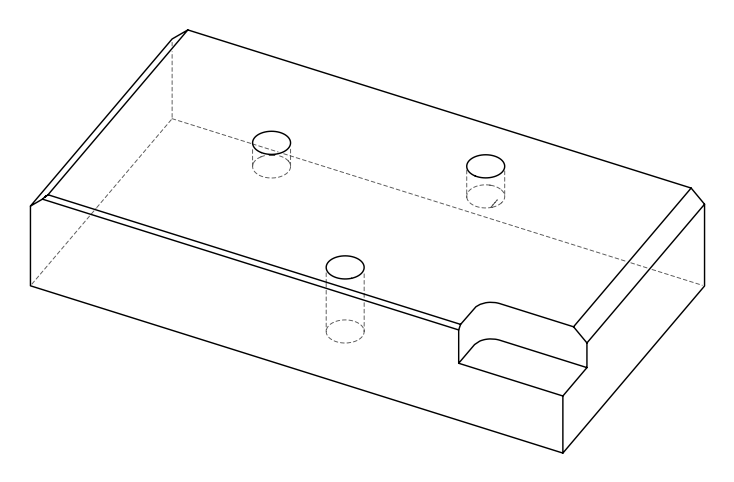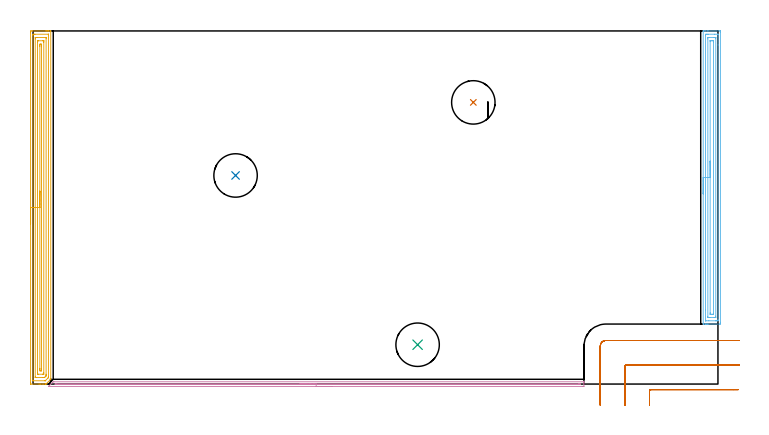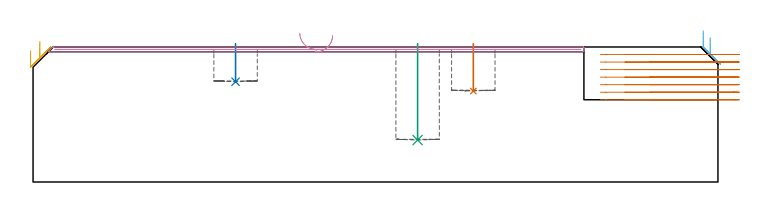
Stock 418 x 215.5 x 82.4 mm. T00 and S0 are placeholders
(PLAN: 7 operations, 2 tool changes, 25 min)
(1 INDEXABLE_INSERT_DRILL_BLIND_HOLE_FROM_SOLID | STEP1POCKET | NXT0302_024 | 0.12 min | 14649 mm3)
(2 INDEXABLE_INSERT_DRILL_BLIND_HOLE_FROM_SOLID_1 | STEP1POCKET_1 | NXT0302_024 | 0.09 min | 11511 mm3)
(3 INDEXABLE_INSERT_DRILL_BLIND_HOLE_FROM_SOLID_2 | STEP1POCKET_2 | NXT0302_024 | 0.24 min | 31126 mm3)
(4 AREA_MILL | FG_CHAMFER_SURFACE | UGT0205_001 | 5.34 min | 1390 mm3)
(5 AREA_MILL_1 | FG_CHAMFER_SURFACE_1 | UGT0205_001 | 8.82 min | 16288 mm3)
(6 AREA_MILL_2 | FG_CHAMFER_SURFACE_2 | UGT0205_001 | 5.96 min | 10189 mm3)
(7 MILL_CORNER_NOTCH_RECTANGULAR | CORNER_NOTCH_RECTANGULAR | UGT0201_094 | Follow Part, ap 5, ae 75% | 4.44 min | 94838 mm3)
(TOOL NXT0302_024 | Index. Insert Drill 26.5mm [880-D2650L32-03] | D26.5 PA176 FL80 Z2)
(TOOL UGT0205_001 | Chamfer Mill 20 x 3 x 45 deg. | D20 FL50 Z2)
(TOOL UGT0201_094 | End mill 20 mm | D20 FL38 Z4)
(OP 1 INDEXABLE_INSERT_DRILL_BLIND_HOLE_FROM_SOLID)
G17 G21 G94 G90
T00 M6
G54
G17 G0 G90 X268.7 Y171.9 S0 M3
G43 Z92.4 H1
G94 G81 G98 Z55.5 F250. R84.4
G80
M5
M2
(OP 2 INDEXABLE_INSERT_DRILL_BLIND_HOLE_FROM_SOLID_1)
G17 G21 G94 G90
T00 M6
G54
G17 G0 G90 X123.6 Y127.3 S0 M3
G43 Z92.4 H1
G94 G81 G98 Z61.2 F250. R84.4
G80
M5
M2
(OP 3 INDEXABLE_INSERT_DRILL_BLIND_HOLE_FROM_SOLID_2)
G17 G21 G94 G90
T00 M6
G54
G17 G0 G90 X234.7 Y24. S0 M3
G43 Z92.4 H1
G94 G81 G98 Z25.6 F250. R84.4
G80
M5
M2
(OP 4 AREA_MILL)
G17 G21 G94 G90
T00 M6
G54
G17 G0 G90 X182.8 Y-1.5 S1061 M3
G43 Z92.4 H0
Z89.5
G94 G1 X182.762 Z88.628 F250.
X182.648 Z87.764
X182.459 Z86.912
X182.197 Z86.08
X181.863 Z85.274
X181.46 Z84.5
X180.992 Z83.764
X180.461 Z83.072
X179.871 Z82.429
X179.228 Z81.84
X178.536 Z81.309
X177.8 Z80.84
X177.026 Z80.437
X176.22 Z80.103
X175.388 Z79.841
X174.537 Z79.652
X173.672 Z79.538
X172.8 Z79.5
X9.585 Y-1.499 Z79.501
X9.527 Y-1.498 Z79.502
X9.412 Y-1.491 Z79.505
X9.516 Y-1.384 Z79.614
X9.585 Y-1.314 Z79.683
X10.699 Y-0.201 Z80.798
X12.234 Y1.334 Z82.333
X12.296 Y1.393 Z82.392
X12.715 Y1.4 Z82.4
X336.015
X336.19 Y1.397 Z82.388
X336.194 Y1.354 Z82.345
X336.2 Y0.937 Z81.937
Y0.684 Z81.684
Y-0.05 Z80.945
Y-1.306 Z79.691
X336.198 Y-1.491 Z79.505
X335.733 Y-1.5 Z79.5
X172.8
Y-0.086 Z80.914
X14.54
X13.643 Y-0.083 Z80.917
X13.609 Y-0.081 Z80.919
X13.355 Y-0.05 Z80.95
X13.579 Y-0.019 Z80.981
X13.609 Y-0.018 Z80.982
X14.468 Y-0.014 Z80.986
X332.849
X333.746 Y-0.016 Z80.984
X333.78 Y-0.018 Z80.982
X334.123 Y-0.05 Z80.95
X333.812 Y-0.082 Z80.918
X333.78 Y-0.083 Z80.917
X332.921 Y-0.086 Z80.914
X172.8
X171.929 Z80.952
X171.064 Z81.066
X170.212 Z81.255
X169.38 Z81.517
X168.574 Z81.851
X167.8 Z82.254
X167.064 Z82.723
X166.372 Z83.254
X165.729 Z83.843
X165.14 Z84.486
X164.609 Z85.178
X164.14 Z85.914
X163.737 Z86.688
X163.403 Z87.494
X163.141 Z88.326
X162.952 Z89.178
X162.838 Z90.043
X162.8 Z90.914
G0 Z92.4
M5
M2
(OP 5 AREA_MILL_1)
G17 G21 G94 G90
T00 M6
G54
G17 G0 G90 X-1.5 Y97.75 S1061 M3
G43 Z92.4 H0
Z80.1
G94 G1 Y97.788 Z79.228 F250.
Y97.902 Z78.364
Y98.091 Z77.512
Y98.353 Z76.68
Y98.687 Z75.874
Y99.09 Z75.1
Y99.558 Z74.364
Y100.09 Z73.672
Y100.679 Z73.029
Y101.322 Z72.44
Y102.014 Z71.908
Y102.75 Z71.44
Y103.524 Z71.037
Y104.33 Z70.703
Y105.162 Z70.441
Y106.014 Z70.252
Y106.878 Z70.138
Y107.75 Z70.1
Y214.433
X-1.499 Y214.889 Z70.101
X-1.495 Y215.321 Z70.103
X-1.492 Y215.49 Z70.106
X-1.07 Y215.495 Z70.528
X-0.468 Y215.5 Z71.13
X7.73 Z79.324
X8.286 Z79.883
X8.61 Z80.206
X9.166 Z80.762
X9.49 Z81.085
X10.484 Y215.499 Z82.084
X10.794 Y215.49 Z82.393
X10.8 Y215.336 Z82.4
Y3.289
X10.796 Y2.905 Z82.39
X10.437 Y2.537 Z82.036
X8.023 Y0.122 Z79.621
X7.914 Y0.015 Z79.512
X7.894 Y0.001 Z79.491
X7.707 Y0. Z79.306
X7.546 Z79.146
X6.618 Z78.217
X5.97 Z77.566
X4.766 Z76.363
X4.21 Z75.805
X3.608 Z75.204
X-1.287 Z70.311
X-1.349 Y0.002 Z70.248
X-1.492 Y0.01 Z70.106
X-1.499 Y0.154 Z70.099
X-1.5 Y0.611 Z70.1
Y107.75
X-0.086 Z71.514
X-0.085 Y212.998 Z71.515
X-0.084 Y213.104 Z71.516
X-0.079 Y213.487 Z71.521
X0.303 Y213.497 Z71.903
X0.69 Y213.499 Z72.29
X1.18 Y213.5 Z72.78
X9.298 Z80.898
X9.328 Y213.499 Z80.928
X9.359 Y213.495 Z80.959
X9.379 Y213.49 Z80.979
X9.38 Y213.467 Z80.98
X9.385 Y213.21 Z80.985
X9.386 Y4.288 Z80.986
X9.385 Y4.182 Z80.985
X9.381 Y3.986 Z80.981
X9.379 Y3.941 Z80.979
X9.348 Y3.905 Z80.948
X9.287 Y3.84 Z80.887
X9.117 Y3.667 Z80.717
X7.73 Y2.28 Z79.33
X7.471 Y2.029 Z79.071
X7.451 Y2.013 Z79.051
X7.424 Y2.007 Z79.024
X7.363 Y2.002 Z78.963
X7.24 Y2. Z78.84
X0.002 Z71.602
X-0.028 Y2.001 Z71.572
X-0.059 Y2.005 Z71.541
X-0.079 Y2.01 Z71.521
X-0.08 Y2.033 Z71.52
X-0.085 Y2.29 Z71.515
X-0.086 Y107.75 Z71.514
X1.328 Z72.928
X1.329 Y210.67 Z72.929
X1.332 Y211.318 Z72.932
X1.335 Y211.44 Z72.935
X1.338 Y211.49 Z72.938
X1.395 Y211.496 Z72.995
X1.57 Y211.498 Z73.17
X2.271 Y211.5 Z73.871
X7.551 Z79.151
X7.73 Y211.497 Z79.33
X7.909 Y211.493 Z79.509
X7.956 Y211.49 Z79.556
X7.965 Y211.462 Z79.565
X7.968 Y211.399 Z79.568
X7.97 Y211.318 Z79.57
X7.971 Y211.073 Z79.571
Y5.968
X7.97 Y5.724 Z79.57
X7.964 Y5.075 Z79.564
X7.953 Y4.964 Z79.553
X7.897 Y4.905 Z79.497
X7.73 Y4.732 Z79.33
X7.458 Y4.458 Z79.058
X7.179 Y4.182 Z78.779
X7.009 Y4.02 Z78.609
X6.85 Y4.01 Z78.45
X6.148 Y4.001 Z77.748
X1.749 Y4. Z73.349
X1.57 Y4.003 Z73.17
X1.391 Y4.007 Z72.991
X1.344 Y4.01 Z72.944
X1.335 Y4.037 Z72.935
X1.332 Y4.101 Z72.932
X1.33 Y4.182 Z72.93
X1.329 Y4.427 Z72.929
X1.328 Y107.75 Z72.928
X2.743 Z74.343
Y208.64
X2.746 Y209.232 Z74.346
X2.75 Y209.433 Z74.35
X2.754 Y209.49 Z74.354
X2.8 Y209.493 Z74.4
X2.906 Y209.496 Z74.506
X3.33 Y209.5 Z74.93
X3.362 Z74.962
X6.002 Z77.602
X6.396 Y209.497 Z77.996
X6.495 Y209.494 Z78.095
X6.542 Y209.49 Z78.142
X6.551 Y209.482 Z78.151
X6.553 Y209.466 Z78.153
X6.555 Y209.371 Z78.155
X6.557 Y208.937 Z78.157
Y208.64
Y6.86
X6.554 Y6.268 Z78.154
X6.55 Y6.067 Z78.15
X6.546 Y6.01 Z78.146
X6.5 Y6.007 Z78.1
X6.394 Y6.004 Z77.994
X5.97 Y6. Z77.57
X5.938 Z77.538
X3.298 Z74.898
X2.904 Y6.003 Z74.504
X2.805 Y6.006 Z74.405
X2.758 Y6.01 Z74.358
X2.749 Y6.018 Z74.349
X2.747 Y6.034 Z74.347
X2.745 Y6.129 Z74.345
X2.743 Y6.563 Z74.343
Y6.86
Y107.75
X4.157 Z75.757
Y206.015
X4.16 Y206.854 Z75.76
X4.162 Y206.903 Z75.762
X4.21 Y207.49 Z75.81
X4.458 Y207.495 Z76.058
X5.09 Y207.49 Z76.69
X5.138 Y206.854 Z76.738
X5.141 Y206.803 Z76.741
X5.143 Y205.961 Z76.743
Y205.907
Y9.485
X5.14 Y8.646 Z76.74
X5.138 Y8.597 Z76.738
X5.09 Y8.01 Z76.69
X4.842 Y8.005 Z76.442
X4.21 Y8.01 Z75.81
X4.162 Y8.646 Z75.762
X4.16 Y8.697 Z75.76
X4.157 Y9.539 Z75.757
Y9.593
Y107.75
Y108.622 Z75.795
Y109.486 Z75.909
Y110.338 Z76.098
Y111.17 Z76.36
Y111.976 Z76.694
Y112.75 Z77.097
Y113.486 Z77.565
Y114.178 Z78.096
Y114.821 Z78.686
Y115.41 Z79.329
Y115.942 Z80.021
Y116.41 Z80.757
Y116.813 Z81.531
Y117.147 Z82.337
Y117.409 Z83.169
Y117.598 Z84.02
Y117.712 Z84.885
Y117.75 Z85.757
G0 Z92.4
M5
M2
(OP 6 AREA_MILL_2)
G17 G21 G94 G90
T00 M6
G54
G17 G0 G90 X409. Y116.05 S1061 M3
G43 Z92.4 H0
G94 G1 Y116.088 Z91.528 F250.
Y116.202 Z90.663
Y116.391 Z89.812
Y116.653 Z88.98
Y116.987 Z88.174
Y117.39 Z87.4
Y117.859 Z86.664
Y118.39 Z85.972
Y118.979 Z85.329
Y119.622 Z84.739
Y120.314 Z84.208
Y121.05 Z83.74
Y121.824 Z83.337
Y122.63 Z83.003
Y123.462 Z82.741
Y124.314 Z82.552
Y125.178 Z82.438
Y126.05 Z82.4
Y215.335
X409.006 Y215.49 Z82.393
X409.307 Y215.5 Z82.092
X409.647 Z81.753
X410.295 Z81.1
X411.498 Z79.899
X412.053 Z79.341
X419.084 Z72.313
X419.364 Y215.497 Z72.033
X419.492 Y215.49 Z71.906
X419.499 Y215.36 Z71.899
X419.5 Y214.889 Z71.9
Y37.681
X419.499 Y37.211 Z71.901
X419.496 Y36.793 Z71.903
X419.492 Y36.61 Z71.905
X419.084 Y36.6 Z72.313
X412.053 Z79.341
X411.498 Z79.899
X411.174 Z80.222
X410.619 Z80.777
X410.295 Z81.1
X409.306 Y36.601 Z82.093
X409.006 Y36.61 Z82.393
X409. Y36.765 Z82.4
Y126.05
X410.414 Z80.986
X410.415 Y212.981 Z80.985
X410.416 Y213.103 Z80.984
X410.421 Y213.479 Z80.979
X410.789 Y213.494 Z80.611
X411.174 Y213.498 Z80.226
X411.662 Y213.5 Z79.738
X412.053 Z79.347
X416.057 Z75.343
X417.815 Z73.585
X418.006 Y213.498 Z73.394
X418.035 Y213.496 Z73.365
X418.066 Y213.49 Z73.334
X418.079 Y213.484 Z73.321
X418.08 Y213.461 Z73.32
X418.085 Y213.225 Z73.315
X418.086 Y206.947 Z73.314
X418.085 Y39.119 Z73.315
X418.084 Y38.997 Z73.316
X418.079 Y38.621 Z73.321
X417.711 Y38.606 Z73.689
X417.326 Y38.602 Z74.074
X416.838 Y38.6 Z74.562
X416.447 Z74.953
X412.443 Z78.957
X410.685 Z80.715
X410.494 Y38.602 Z80.906
X410.465 Y38.604 Z80.935
X410.434 Y38.61 Z80.966
X410.421 Y38.616 Z80.979
X410.42 Y38.639 Z80.98
X410.415 Y38.875 Z80.985
X410.414 Y45.161 Z80.986
Y126.05
X411.828 Z79.572
X411.829 Y210.652 Z79.571
X411.831 Y211.317 Z79.569
X411.833 Y211.431 Z79.567
X411.835 Y211.48 Z79.565
X411.881 Y211.492 Z79.519
X412.053 Y211.496 Z79.347
X412.752 Y211.5 Z78.648
X415.389 Z76.011
X416.268 Z75.132
X416.447 Y211.496 Z74.953
X416.626 Y211.49 Z74.774
X416.665 Y211.485 Z74.735
X416.668 Y211.453 Z74.732
X416.67 Y211.393 Z74.73
X416.671 Y211.317 Z74.729
X416.672 Y211.09 Z74.728
X416.671 Y41.448 Z74.729
X416.669 Y40.782 Z74.731
X416.667 Y40.669 Z74.733
X416.665 Y40.62 Z74.735
X416.619 Y40.608 Z74.781
X416.447 Y40.604 Z74.953
X415.748 Y40.6 Z75.652
X413.111 Z78.289
X412.232 Z79.168
X412.053 Y40.604 Z79.347
X411.874 Y40.61 Z79.526
X411.835 Y40.615 Z79.565
X411.832 Y40.647 Z79.568
X411.83 Y40.707 Z79.57
X411.829 Y40.782 Z79.571
X411.828 Y41.01 Z79.572
Y126.05
X413.243 Z78.157
Y209.215
X413.245 Y209.408 Z78.155
X413.247 Y209.477 Z78.153
X413.25 Y209.489 Z78.15
X413.256 Y209.493 Z78.144
X413.281 Y209.496 Z78.119
X413.387 Y209.499 Z78.013
X413.811 Y209.5 Z77.589
X414.721 Z76.679
X415.114 Y209.494 Z76.286
X415.212 Y209.49 Z76.188
X415.251 Y209.486 Z76.149
X415.253 Y209.454 Z76.147
X415.255 Y209.368 Z76.145
X415.257 Y208.955 Z76.143
Y208.639
Y42.885
X415.255 Y42.692 Z76.145
X415.253 Y42.623 Z76.147
X415.25 Y42.611 Z76.15
X415.244 Y42.607 Z76.156
X415.219 Y42.604 Z76.181
X415.113 Y42.601 Z76.287
X414.689 Y42.6 Z76.711
X413.779 Z77.621
X413.386 Y42.606 Z78.014
X413.288 Y42.61 Z78.112
X413.249 Y42.614 Z78.151
X413.247 Y42.646 Z78.153
X413.245 Y42.732 Z78.155
X413.243 Y43.145 Z78.157
Y43.461
Y126.05
Y126.922 Z78.195
Y127.787 Z78.309
Y128.638 Z78.498
Y129.47 Z78.76
Y130.276 Z79.094
Y131.05 Z79.497
Y131.786 Z79.966
Y132.478 Z80.497
Y133.121 Z81.086
Y133.71 Z81.729
Y134.242 Z82.422
Y134.71 Z83.157
Y135.113 Z83.931
Y135.447 Z84.737
Y135.709 Z85.569
Y135.898 Z86.421
Y136.012 Z87.286
Y136.05 Z88.157
G0 Z92.4
M5
M2
(OP 7 MILL_CORNER_NOTCH_RECTANGULAR)
G17 G21 G94 G90
T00 M6
G54
G17 G0 G90 X430.404 Y-3.4 S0 M3
G43 Z92.4 H0
Z77.8
G94 G1 X427.404 F250.
X377.195 F500.
G3 X376.2 Y-4.395 R1.
G1 Y-10.
Y-13. F250.
G0 Z92.4
X431. Y11.6
Z77.8
G1 X428.
X362.195 F500.
G3 X361.2 Y10.605 R1.
G1 Y-10.
Y-13. F250.
G0 Z92.4
X431. Y26.6
Z77.8
G1 X428.
X349.6 F500.
G3 X346.2 Y23.2 R3.4
G1 Y-10.
Y-13. F250.
G0 Z92.4
X430.404 Y-3.4
Z73.2
G1 X427.404
X377.195 F500.
G3 X376.2 Y-4.395 R1.
G1 Y-10.
Y-13. F250.
G0 Z92.4
X431. Y11.6
Z73.2
G1 X428.
X362.195 F500.
G3 X361.2 Y10.605 R1.
G1 Y-10.
Y-13. F250.
G0 Z92.4
X431. Y26.6
Z73.2
G1 X428.
X349.6 F500.
G3 X346.2 Y23.2 R3.4
G1 Y-10.
Y-13. F250.
G0 Z92.4
X430.404 Y-3.4
Z68.6
G1 X427.404
X377.195 F500.
G3 X376.2 Y-4.395 R1.
G1 Y-10.
Y-13. F250.
G0 Z92.4
X431. Y11.6
Z68.6
G1 X428.
X362.195 F500.
G3 X361.2 Y10.605 R1.
G1 Y-10.
Y-13. F250.
G0 Z92.4
X431. Y26.6
Z68.6
G1 X428.
X349.6 F500.
G3 X346.2 Y23.2 R3.4
G1 Y-10.
Y-13. F250.
G0 Z92.4
X430.404 Y-3.4
Z64.
G1 X427.404
X377.195 F500.
G3 X376.2 Y-4.395 R1.
G1 Y-10.
Y-13. F250.
G0 Z92.4
X431. Y11.6
Z64.
G1 X428.
X362.195 F500.
G3 X361.2 Y10.605 R1.
G1 Y-10.
Y-13. F250.
G0 Z92.4
X431. Y26.6
Z64.
G1 X428.
X349.6 F500.
G3 X346.2 Y23.2 R3.4
G1 Y-10.
Y-13. F250.
G0 Z92.4
X430.404 Y-3.4
Z59.4
G1 X427.404
X377.195 F500.
G3 X376.2 Y-4.395 R1.
G1 Y-10.
Y-13. F250.
G0 Z92.4
X431. Y11.6
Z59.4
G1 X428.
X362.195 F500.
G3 X361.2 Y10.605 R1.
G1 Y-10.
Y-13. F250.
G0 Z92.4
X431. Y26.6
Z59.4
G1 X428.
X349.6 F500.
G3 X346.2 Y23.2 R3.4
G1 Y-10.
Y-13. F250.
G0 Z92.4
X430.404 Y-3.4
Z54.8
G1 X427.404
X377.195 F500.
G3 X376.2 Y-4.395 R1.
G1 Y-10.
Y-13. F250.
G0 Z92.4
X431. Y11.6
Z54.8
G1 X428.
X362.195 F500.
G3 X361.2 Y10.605 R1.
G1 Y-10.
Y-13. F250.
G0 Z92.4
X431. Y26.6
Z54.8
G1 X428.
X349.6 F500.
G3 X346.2 Y23.2 R3.4
G1 Y-10.
Y-13. F250.
G0 Z92.4
X430.404 Y-3.4
Z50.2
G1 X427.404
X377.195 F500.
G3 X376.2 Y-4.395 R1.
G1 Y-10.
Y-13. F250.
G0 Z92.4
X431. Y11.6
Z50.2
G1 X428.
X362.195 F500.
G3 X361.2 Y10.605 R1.
G1 Y-10.
Y-13. F250.
G0 Z92.4
X431. Y26.6
Z50.2
G1 X428.
X349.6 F500.
G3 X346.2 Y23.2 R3.4
G1 Y-10.
Y-13. F250.
G0 Z92.4
M5
M2
